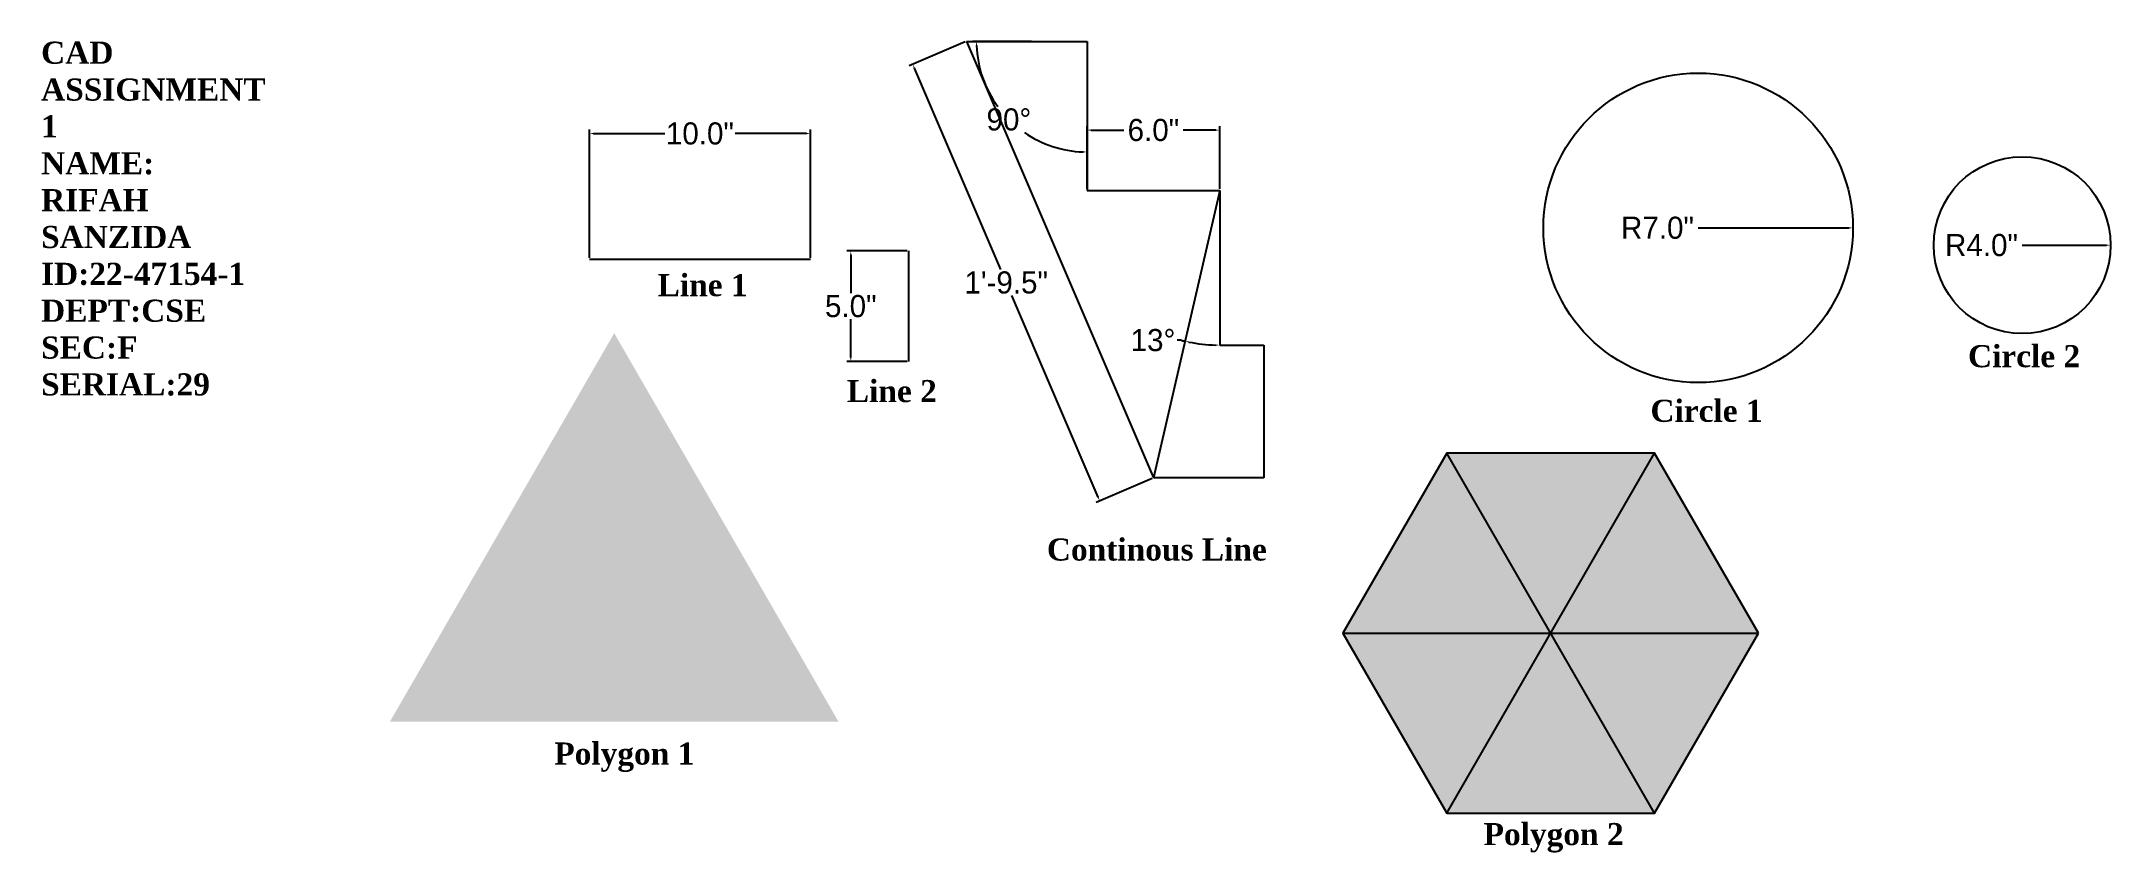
# Model space of a CAD drawing. Header units: inches. Extents: x 5.2 to 98.8, y 15.5 to 52.2.
import ezdxf

# ---------------------------------------------------------------- set-up
doc = ezdxf.new("R2010")
doc.units = ezdxf.units.IN
doc.header["$MEASUREMENT"] = 0
doc.dimstyles.get("Standard").update_dxf_attribs({"dimtxt": 1, "dimasz": 0.18, "dimexe": 0.18, "dimexo": 0.0625, "dimgap": 0.09, "dimtad": 0, "dimtih": 1, "dimtoh": 1, "dimdec": 1, "dimzin": 0, "dimdsep": 46, "dimlunit": 3, "dimtxsty": 'Standard', "dimcen": 0.09, "dimclrt": 6, "dimadec": 0, "dimazin": 0, "dimtfac": 1, "dimtdec": 1, "dimtofl": 0, "dimtmove": 0, "dimatfit": 3, "dimfxl": 1, "dimtolj": 1, "dimtzin": 0, "dimarcsym": 0})

# ---------------------------------------------------------------- blocks, each defined once
blk = doc.blocks.new('*D2')
at = {"color": 0, "lineweight": -2}
blk.add_line((80.175, 43.773), (86.995, 43.773), dxfattribs=at)
at = {"color": 0}
blk.add_solid([(86.995, 43.803), (86.995, 43.743), (87.175, 43.773)], dxfattribs=at)
at = {"layer": 'Defpoints', "color": 0}
for p in [(80.175, 43.773), (87.175, 43.773)]:
    blk.add_point(p, dxfattribs=at)
at = {"color": 6, "insert": (78.335, 43.773), "char_height": 1, "attachment_point": 5}
blk.add_mtext('\\A1;R7.0"', dxfattribs=at)
blk = doc.blocks.new('*D4')
at = {"color": 0, "lineweight": -2}
for p, q in [((30.025, 42.421), (30.025, 48.218)), ((30.205, 48.038), (33.435, 48.038)), ((39.845, 48.038), (36.615, 48.038)), ((40.025, 42.421), (40.025, 48.218))]:
    blk.add_line(p, q, dxfattribs=at)
at = {"color": 0}
for points in [[(30.205, 48.068), (30.205, 48.008), (30.025, 48.038)], [(39.845, 48.068), (39.845, 48.008), (40.025, 48.038)]]:
    blk.add_solid(points, dxfattribs=at)
at = {"layer": 'Defpoints', "color": 0}
for p in [(30.025, 48.038), (30.025, 42.358), (40.025, 42.358)]:
    blk.add_point(p, dxfattribs=at)
at = {"color": 6, "insert": (35.025, 48.038), "char_height": 1, "attachment_point": 5}
blk.add_mtext('\\A1;10.0"', dxfattribs=at)
blk = doc.blocks.new('*D5')
at = {"color": 0, "lineweight": -2}
for p, q in [((44.394, 42.73), (41.669, 42.73)), ((41.849, 42.55), (41.849, 40.82)), ((41.849, 37.91), (41.849, 39.64)), ((44.394, 37.73), (41.669, 37.73))]:
    blk.add_line(p, q, dxfattribs=at)
at = {"color": 0}
for points in [[(41.819, 42.55), (41.879, 42.55), (41.849, 42.73)], [(41.819, 37.91), (41.879, 37.91), (41.849, 37.73)]]:
    blk.add_solid(points, dxfattribs=at)
at = {"layer": 'Defpoints', "color": 0}
for p in [(44.456, 42.73), (41.849, 37.73), (44.456, 37.73)]:
    blk.add_point(p, dxfattribs=at)
at = {"color": 6, "insert": (41.849, 40.23), "char_height": 1, "attachment_point": 5}
blk.add_mtext('\\A1;5.0"', dxfattribs=at)
blk = doc.blocks.new('*D9')
at = {"color": 0, "lineweight": -2}
blk.add_line((94.829, 42.99), (98.649, 42.99), dxfattribs=at)
at = {"color": 0}
blk.add_solid([(98.649, 43.02), (98.649, 42.96), (98.829, 42.99)], dxfattribs=at)
at = {"layer": 'Defpoints', "color": 0}
for p in [(94.829, 42.99), (98.829, 42.99)]:
    blk.add_point(p, dxfattribs=at)
at = {"color": 6, "insert": (92.989, 42.99), "char_height": 1, "attachment_point": 5}
blk.add_mtext('\\A1;R4.0"', dxfattribs=at)
blk = doc.blocks.new('*D16')
at = {"color": 0, "lineweight": -2}
blk.add_line((50.017, 52.206), (47.356, 52.206), dxfattribs=at)
for start, end in [(182.06276, 216.09365), (235.59932, 267.93724)]:
    blk.add_arc((52.536, 52.206), 5, start, end, dxfattribs=at)
at = {"color": 0}
for points in [[(47.509, 52.026), (47.569, 52.027), (47.536, 52.206)], [(52.356, 47.239), (52.355, 47.179), (52.536, 47.206)]]:
    blk.add_solid(points, dxfattribs=at)
at = {"layer": 'Defpoints', "color": 0}
for p in [(50.08, 52.206), (52.536, 52.206), (52.536, 52.206), (48.206, 49.706), (52.536, 47.206)]:
    blk.add_point(p, dxfattribs=at)
at = {"color": 6, "insert": (49, 48.671), "char_height": 1, "attachment_point": 5}
blk.add_mtext('\\A1;90°', dxfattribs=at)
blk = doc.blocks.new('*D17')
at = {"color": 0, "lineweight": -2}
blk.add_line((56.787, 38.692), (56.607, 38.692), dxfattribs=at)
for start, end in [(255.53202, 257.00538), (258.47874, 268.52664)]:
    blk.add_arc((58.536, 45.47), 7, start, end, dxfattribs=at)
at = {"color": 0}
for points in [[(57.131, 38.582), (57.144, 38.64), (56.962, 38.649)], [(58.356, 38.502), (58.355, 38.442), (58.536, 38.47)]]:
    blk.add_solid(points, dxfattribs=at)
at = {"layer": 'Defpoints', "color": 0}
for p in [(58.536, 45.47), (58.536, 45.47), (58.007, 38.49), (58.536, 38.47), (55.536, 32.47)]:
    blk.add_point(p, dxfattribs=at)
at = {"color": 6, "insert": (55.517, 38.692), "char_height": 1, "attachment_point": 5}
blk.add_mtext('\\A1;13°', dxfattribs=at)
blk = doc.blocks.new('*D19')
at = {"color": 0, "lineweight": -2}
for p, q in [((52.536, 45.533), (52.536, 48.375)), ((52.716, 48.195), (54.196, 48.195)), ((58.356, 48.195), (56.876, 48.195)), ((58.536, 45.533), (58.536, 48.375))]:
    blk.add_line(p, q, dxfattribs=at)
at = {"color": 0}
for points in [[(52.716, 48.225), (52.716, 48.165), (52.536, 48.195)], [(58.356, 48.225), (58.356, 48.165), (58.536, 48.195)]]:
    blk.add_solid(points, dxfattribs=at)
at = {"layer": 'Defpoints', "color": 0}
for p in [(52.536, 48.195), (52.536, 45.47), (58.536, 45.47)]:
    blk.add_point(p, dxfattribs=at)
at = {"color": 6, "insert": (55.536, 48.195), "char_height": 1, "attachment_point": 5}
blk.add_mtext('\\A1;6.0"', dxfattribs=at)
blk = doc.blocks.new('*D21')
at = {"color": 0, "lineweight": -2}
for p, q in [((47.022, 52.182), (44.486, 51.095)), ((44.722, 51), (48.627, 41.888)), ((53.037, 31.595), (49.132, 40.708)), ((55.478, 32.445), (52.942, 31.359))]:
    blk.add_line(p, q, dxfattribs=at)
at = {"color": 0}
for points in [[(44.75, 51.012), (44.695, 50.988), (44.652, 51.166)], [(53.064, 31.607), (53.009, 31.583), (53.107, 31.43)]]:
    blk.add_solid(points, dxfattribs=at)
at = {"layer": 'Defpoints', "color": 0}
for p in [(47.08, 52.206), (55.536, 32.47), (53.107, 31.43)]:
    blk.add_point(p, dxfattribs=at)
at = {"color": 6, "insert": (48.879, 41.298), "char_height": 1, "attachment_point": 5}
blk.add_mtext('\\A1;1\'-9.5"', dxfattribs=at)

msp = doc.modelspace()

# ---------------------------------------------------------------- hatches: boundary and pattern name
h = msp.add_hatch(color=256)
h.set_gradient(color1=(70, 185, 101), one_color=1, tint=1, name='SPHERICAL')
h.paths.add_polyline_path([(31.15, 39.011), (21.002, 21.435), (41.297, 21.435)])
h = msp.add_hatch(color=256)
h.set_gradient(color1=(6, 115, 249), one_color=1, tint=1, name='INVHEMISPHERICAL')
h.paths.add_polyline_path([(68.802, 33.584), (64.1, 25.44), (73.503, 25.44)])
h = msp.add_hatch(color=256)
h.set_gradient(color1=(17, 238, 227), one_color=1, tint=1)
h.paths.add_polyline_path([(78.205, 33.584), (68.802, 33.584), (73.503, 25.44)])
h = msp.add_hatch(color=256)
h.set_gradient(color1=(241, 245, 10), one_color=1, tint=1)
h.paths.add_polyline_path([(78.205, 33.584), (68.802, 33.584), (73.503, 25.44)])
h = msp.add_hatch(color=256)
h.set_gradient(color1=(224, 17, 238), one_color=1, tint=1, name='CURVED')
h.paths.add_polyline_path([(78.205, 33.584), (73.503, 25.44), (82.907, 25.44)])
h = msp.add_hatch(color=256)
h.set_gradient(color1=(6, 249, 79), one_color=1, tint=1, name='SPHERICAL')
h.paths.add_polyline_path([(73.503, 25.44), (64.1, 25.44), (68.802, 17.297)])
h = msp.add_hatch(color=256)
h.set_gradient(color1=(249, 6, 63), one_color=1, tint=1, name='INVCYLINDER')
h.paths.add_polyline_path([(73.503, 25.44), (68.802, 17.297), (78.205, 17.297)])
h = msp.add_hatch(color=256)
h.set_gradient(color1=(246, 183, 9), one_color=1, tint=1, name='CYLINDER')
h.paths.add_polyline_path([(82.907, 25.44), (73.503, 25.44), (78.205, 17.297)])
h = msp.add_hatch(color=256)
h.set_gradient(color1=(15, 240, 199), one_color=1, tint=1, name='INVSPHERICAL')
h.paths.add_polyline_path([(82.907, 25.44), (73.503, 25.44), (78.205, 17.297)])

# ---------------------------------------------------------------- linework, layer by layer
for p, q in [((47.08, 52.206), (50.08, 52.206)), ((47.08, 52.206), (55.536, 32.47)), ((50.08, 52.206), (52.536, 52.206)), ((52.536, 52.206), (52.536, 47.206)), ((52.536, 47.206), (52.536, 45.47)), ((52.536, 45.47), (58.536, 45.47)), ((58.536, 45.47), (55.536, 32.47)), ((58.536, 45.47), (58.536, 45.47)), ((58.536, 45.47), (58.536, 38.47)), ((30.025, 42.358), (40.025, 42.358)), ((44.456, 42.73), (44.456, 37.73)), ((58.536, 38.47), (58.536, 38.47)), ((58.536, 38.47), (60.536, 38.47)), ((60.536, 38.47), (60.536, 32.47)), ((68.802, 17.297), (78.205, 33.584)), ((78.205, 17.297), (68.802, 33.584)), ((60.536, 32.47), (55.536, 32.47)), ((55.536, 32.47), (55.536, 32.47)), ((64.1, 25.44), (82.907, 25.44))]:
    msp.add_line(p, q)
msp.add_lwpolyline([(82.907, 25.44), (78.205, 33.584), (68.802, 33.584), (64.1, 25.44), (68.802, 17.297), (78.205, 17.297)], close=True)
for centre, radius in [((80.175, 43.773), 7), ((94.829, 42.99), 4)]:
    msp.add_circle(centre, radius)

# ---------------------------------------------------------------- texts
at = {"insert": (5.227, 52.197), "char_height": 1, "width": 0.0931, "attachment_point": 1}
msp.add_mtext('{\\fTimes New Roman|b1|i0|c0|p18;\\C6;CAD ASSIGNMENT 1\\PNAME: RIFAH SANZIDA\\PID:22-47154-1\\PDEPT:CSE\\PSEC:F\\PSERIAL:29}', dxfattribs=at)
at = {"char_height": 1, "attachment_point": 1}
for s, insert in [('{\\fTimes New Roman|b1|i0|c0|p18;\\C4;Line 1}', (33.112, 41.683)), ('{\\fTimes New Roman|b1|i0|c0|p18;\\C4;Circle 2}', (92.378, 38.471)), ('{\\fTimes New Roman|b1|i0|c0|p18;\\C4;Line 2}', (41.669, 36.891)), ('{\\fTimes New Roman|b1|i0|c0|p18;\\C4;Circle 1}', (78.015, 36)), ('{\\fTimes New Roman|b1|i0|c0|p18;\\C4;Continous Line}', (50.717, 29.727)), ('{\\fTimes New Roman|b1|i0|c0|p18;\\C4;Polygon 1}', (28.439, 20.499)), ('{\\fTimes New Roman|b1|i0|c0|p18;\\C4;Polygon 2}', (70.469, 16.855))]:
    msp.add_mtext(s, dxfattribs=dict(at, insert=insert))

# ---------------------------------------------------------------- dimensions: what is measured, and where the dimension line sits
dim = msp.add_aligned_dim(p1=(47.08, 52.206), p2=(55.536, 32.47), distance=-2.642, dimstyle='Standard')
dim.commit()
dim.dimension.update_dxf_attribs({"geometry": '*D21', "text_midpoint": (48.879, 41.298)})
for base, line1, line2, picture, middle in [((48.206, 49.706), ((52.536, 52.206), (52.536, 47.206)), ((50.08, 52.206), (52.536, 52.206)), '*D16', (49, 48.671)), ((58.007, 38.49), ((58.536, 45.47), (58.536, 38.47)), ((58.536, 45.47), (55.536, 32.47)), '*D17', (55.517, 38.692))]:
    dim = msp.add_angular_dim_2l(base=base, line1=line1, line2=line2, dimstyle='Standard')
    dim.commit()
    dim.dimension.update_dxf_attribs({"geometry": picture, "text_midpoint": middle})
for base, p1, p2, picture, middle in [((30.025, 48.038), (40.025, 42.358), (30.025, 42.358), '*D4', (35.025, 48.038)), ((52.536, 48.195), (58.536, 45.47), (52.536, 45.47), '*D19', (55.536, 48.195))]:
    dim = msp.add_linear_dim(base=base, p1=p1, p2=p2, dimstyle='Standard')
    dim.commit()
    dim.dimension.update_dxf_attribs({"geometry": picture, "text_midpoint": middle})
for center, mpoint, picture, middle in [((80.175, 43.773), (87.175, 43.773), '*D2', (80.175, 43.773)), ((94.829, 42.99), (98.829, 42.99), '*D9', (94.829, 42.99))]:
    dim = msp.add_radius_dim(center=center, mpoint=mpoint, dimstyle='Standard')
    dim.commit()
    dim.dimension.update_dxf_attribs({"geometry": picture, "text_midpoint": middle, "dimtype": 164})
dim = msp.add_linear_dim(base=(41.849, 37.73), p1=(44.456, 42.73), p2=(44.456, 37.73), angle=90, dimstyle='Standard')
dim.commit()
dim.dimension.update_dxf_attribs({"geometry": '*D5', "text_midpoint": (41.849, 40.23)})

doc.saveas('drawing.dxf')
